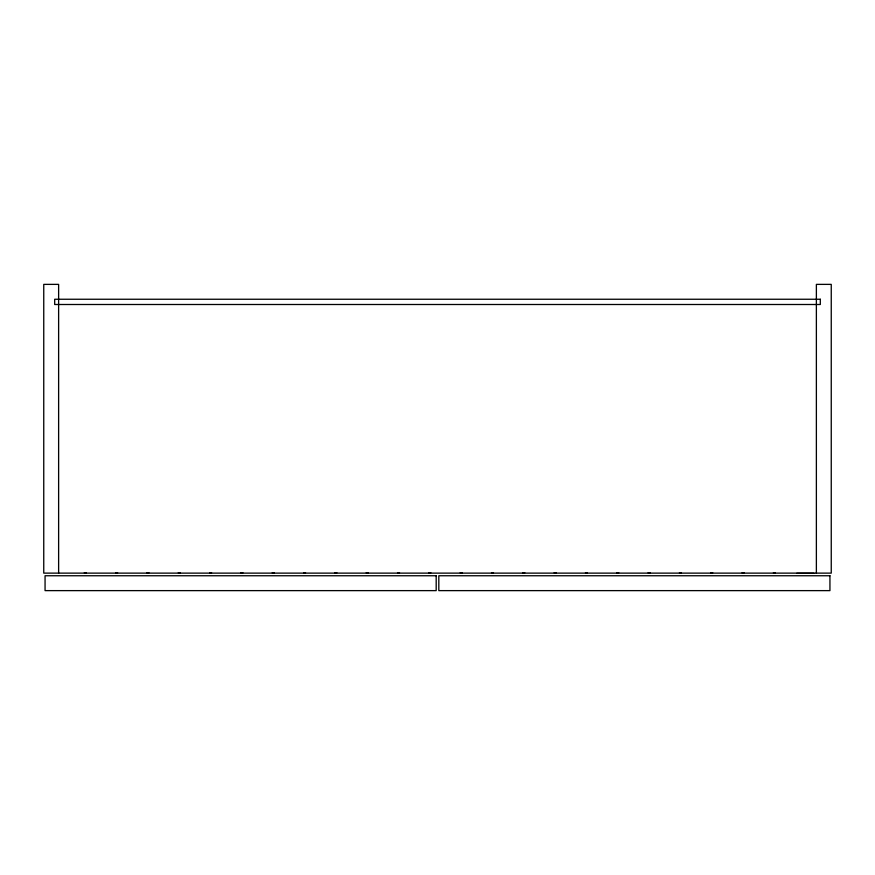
<?xml version="1.0" encoding="UTF-8"?>
<svg xmlns="http://www.w3.org/2000/svg" width="875" height="875" viewBox="0 0 875 875"><rect width="100%" height="100%" fill="white"/><g stroke="black" fill="none" stroke-linecap="round" stroke-linejoin="round"><path stroke-width="1.31" d="M86.308 572.775L84.306 572.775M117.633 572.775L115.631 572.775M148.947 572.775L146.945 572.775M180.272 572.775L178.27 572.775M211.597 572.775L209.595 572.775M242.911 572.775L240.909 572.775M274.236 572.775L272.234 572.775M305.561 572.775L303.559 572.775M336.875 572.775L334.873 572.775M368.2 572.775L366.198 572.775M399.525 572.775L397.523 572.775M430.839 572.775L428.848 572.775M462.164 572.775L460.163 572.775M493.489 572.775L491.488 572.775M524.814 572.775L522.812 572.775M556.128 572.775L554.127 572.775M587.453 572.775L585.452 572.775M618.778 572.775L616.777 572.775M650.092 572.775L648.091 572.775M681.417 572.775L679.416 572.775M712.742 572.775L710.741 572.775M744.056 572.775L742.055 572.775M775.381 572.775L773.38 572.775M796.698 573.333L813.991 573.333M816.375 573.125L816.375 284.375L831.25 284.375L831.25 573.125L43.75 573.125L43.75 284.375L58.625 284.375L58.625 573.125M820.312 299.25L54.688 299.25L54.688 304.5L820.312 304.5L820.312 299.25M436.188 575.75L45.062 575.75L45.062 590.625L436.188 590.625L436.188 575.75M829.938 575.75L438.812 575.75L438.812 590.625L829.938 590.625L829.938 575.75"/></g></svg>
